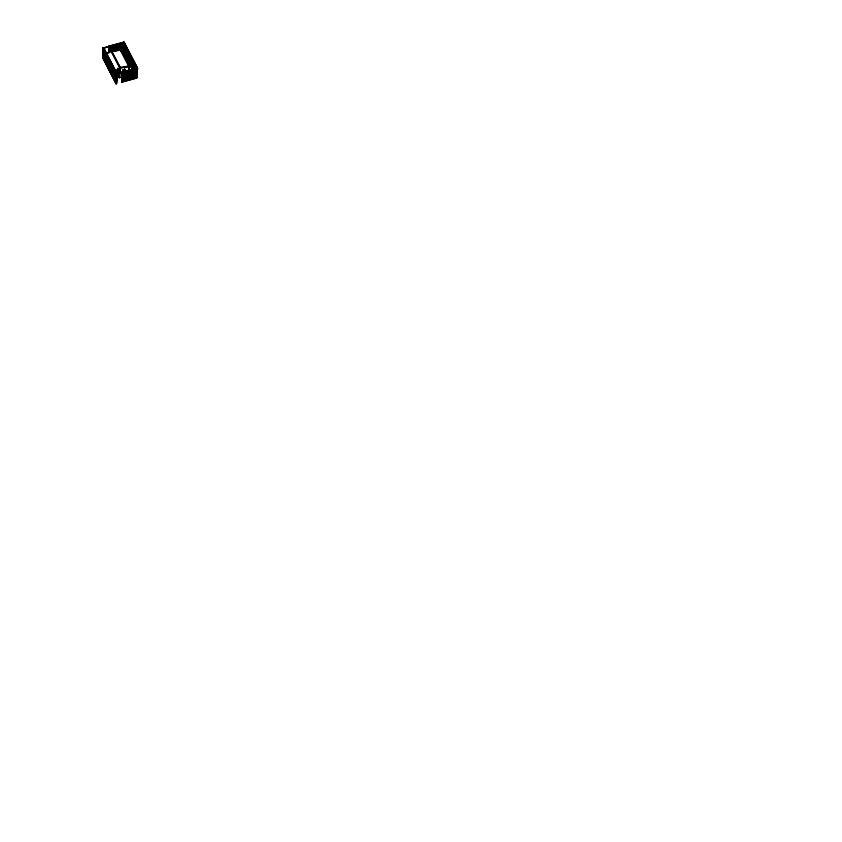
<?xml version="1.0" encoding="UTF-8"?>
<svg xmlns="http://www.w3.org/2000/svg" width="842" height="842" viewBox="0 0 842 842"><rect width="100%" height="100%" fill="white"/><g stroke="black" fill="none" stroke-linecap="round" stroke-linejoin="round"><path stroke-width="1.26" d="M103.692 47.72L117.101 73.675L116.564 83.6L116.007 83.747L102.65 57.677L103.092 47.678L103.692 47.605M102.966 58.098L103.408 48.226M103.577 50.194L103.661 47.531M103.882 48.099L108.86 46.668M108.565 52.646L108.839 46.152L124.037 42.1L137.614 68.16L116.406 73.864M108.765 52.888L108.839 46.152M109.039 52.393L109.344 46.215L109.228 52.762M109.976 61.35L110.46 60.898L109.492 70.823L109.892 67.876M111.66 51.151L120.195 67.381L128.552 66.034M116.007 83.747L116.628 73.801L103.229 47.731L102.777 57.719L116.101 83.726M116.901 73.412L116.564 83.6L115.975 83.674M122.153 76.875L119.322 77.78L117.47 74.18L117.964 68.086M117.669 74.559L118.164 68.465M119.069 77.285L119.785 67.57L118.227 64.866M119.322 77.78L119.785 67.57M116.501 74.475L117.101 74.401L116.533 74.622L103.061 48.341L124.163 42.689L123.553 52.562L122.9 52.32L123.511 42.447L137.004 68.349L136.078 77.706M123.09 52.688L123.7 42.816M137.478 68.107L136.867 78.011L121.732 82.179L122.3 72.37M124.037 42.1L122.9 52.32M121.732 82.179L122.311 72.254M122.122 79.159L122.574 71.865L121.964 81.59M123.164 71.538L122.995 69.76L123.164 71.538L125.026 71.033L124.858 69.244L125.026 71.033M124.363 70.381L124.448 69.086M124.584 70.16L124.605 69.097M128.615 70.36L128.805 66.518L120.311 67.897L119.722 77.538M129.468 64.96L130.594 55.035L129.657 65.339L130.71 56.635M129.173 70.244L129.426 66.476M129.657 65.339L130.794 55.414L130.31 55.867M136.636 76.359L137.278 67.844L116.428 73.538L115.87 83.274L116.606 82.958L116.007 82.979M121.259 49.468L111.281 51.088C93.799 59.077 121.248 46.184 121.259 49.468L130.015 66.444L119.943 68.013L115.144 70.423M116.859 78.664L116.291 78.885L102.871 52.667M122.048 77.243L137.246 73.075M137.235 73.138L122.037 77.306L137.109 73.022M137.193 73.78L121.995 78.011M116.175 80.158L116.764 80.137L116.207 80.295L102.798 54.162L103.366 54.014M137.004 74.433L121.953 78.716L137.141 74.485M116.133 80.864L116.733 80.779M137.035 75.896L121.869 80.127M116.049 82.274L116.649 82.253L116.091 82.411L102.713 56.246L103.303 56.172M136.846 76.548L121.816 80.832L136.983 76.601M121.501 81.727L136.92 77.369L121.774 81.537M121.701 82.095L136.741 77.959M123.248 70.244L125.111 69.739M122.911 71.054L124.774 70.539M136.983 68.676L122.553 72.18M117.47 74.18L115.059 69.497M122.269 72.959L137.562 68.802L123.995 42.763L137.562 68.865L122.269 72.896M137.509 69.518L122.258 73.749M116.417 75.906L117.017 75.885M137.32 70.181L122.216 74.464L137.457 70.233L123.9 44.205M117.017 75.822L116.449 76.043L102.998 49.783M116.375 76.611L116.975 76.538L116.406 76.759L102.966 50.509L116.512 76.664M122.132 75.096L137.404 70.939M137.351 71.654L122.132 75.885M116.291 78.032L116.891 78.022M137.162 72.307L122.079 76.59L137.299 72.359M116.891 77.959L116.333 78.169L102.903 51.951L116.428 78.085M118.038 64.487L115.607 59.782M109.765 70.328L110.27 60.519L109.786 60.971M111.144 51.12L120.038 68.065M108.702 49.836L123.816 45.647L135.583 68.328M108.66 49.762L123.848 45.721M123.806 46.436L108.629 50.478L123.774 46.363L135.541 68.981M102.913 52.741L116.385 78.79M123.763 47.163L108.597 51.194L123.669 47.247L135.351 69.718M103.398 53.235L102.84 53.446L116.249 79.59L116.806 79.432M123.721 47.878L108.555 51.857M111.397 51.615L112.796 54.33M103.366 53.951L102.808 54.099L116.301 80.211M114.786 50.888L123.637 48.52L114.817 51.036M120.648 49.615L129.426 66.539M116.691 80.706L116.164 81L102.777 54.814L103.334 54.667M120.995 49.931L123.585 49.299L134.036 69.591M102.808 54.888L103.366 54.741M121.027 50.067L123.627 49.31M102.735 55.593L102.871 55.646M120.953 50.646L123.542 50.015L133.51 69.191M120.985 50.783L123.49 50.12M112.986 54.709L115.386 59.35M102.65 57.677L103.24 57.603M103.219 47.847L123.984 42.195L137.467 68.223M103.061 48.404L103.661 48.268M124.037 42.837L108.85 46.952M124.142 43.016L109.323 46.552M123.953 43.479L108.807 47.668L123.984 43.552L137.509 69.581M117.017 75.033L116.491 75.327L103.166 49.11M102.998 49.846L103.555 49.636M123.942 44.279L108.734 48.32L123.848 44.373M103.598 49.773L116.554 75.948M108.702 49.036L123.9 45.005M123.806 45.089L108.702 48.973M111.997 51.499L120.343 50.194M123.49 42.774L137.383 69.465M123.89 43.647L137.372 69.528M123.816 44.226L137.32 70.244M123.763 44.952L137.393 71.002L122.143 75.033M123.721 45.668L135.457 68.297M123.679 46.394L135.53 69.033M123.637 47.11L135.362 69.654M123.679 47.805L134.836 69.328M123.585 47.826L134.72 69.297M123.542 48.541L134.794 69.981M123.5 49.257L134.141 69.612M123.49 50.046L133.394 69.181M123.5 50.73L133.457 69.897M132.826 69.476L123.458 51.446L132.71 69.476M123.416 52.088L132.205 69.023M123.321 52.12L132.089 68.991M120.09 49.71L128.868 66.634M111.607 51.036L120.364 68.013M122.09 72.317L117.07 74.117L103.671 48.057M103.092 47.678L116.628 73.917M103.198 48.383L116.628 74.528M103.029 49.057L116.585 75.243M116.933 77.306L116.375 77.464L102.934 51.225M102.903 54.867L116.259 80.916M116.691 81.548L116.122 81.706L102.745 55.53M102.871 55.583L116.228 81.621M116.143 83.021L102.682 56.961L103.24 56.814L102.671 57.024L116.049 83.116M137.088 75.191L121.869 79.348L137.078 75.254"/></g></svg>
